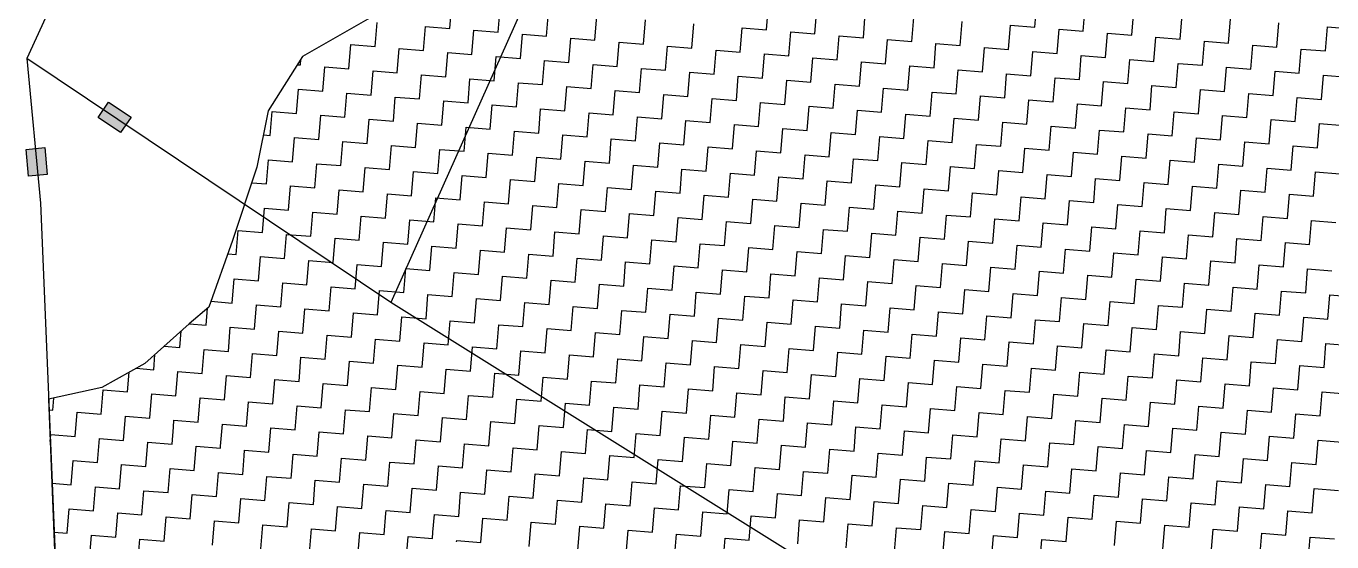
# Model space of a CAD drawing. Header units: metres. Extents: x 286589 to 288713, y 2001360 to 2004418.
# Drawn here: x 286709.2 to 286990.5, y 2003145.2 to 2003256.4 of the extents above; entities that cross this region are included whole.
import ezdxf

# ---------------------------------------------------------------- set-up
doc = ezdxf.new("R2010")
doc.units = ezdxf.units.M
doc.header["$MEASUREMENT"] = 0
for name, color, linetype in [('POLY_HATCH', 12, 'Continuous'), ('POLY_PARCEL', 6, 'Continuous'), ('V_BOUND_LINE', 7, 'Continuous')]:
    doc.layers.add(name, color=color, linetype=linetype)

msp = doc.modelspace()

# ---------------------------------------------------------------- hatches: boundary and pattern name
for points in [[(286729.53, 2003233.39), (286731.78, 2003236.74), (286726.94, 2003239.99), (286724.69, 2003236.64)], [(286713.19, 2003230.15), (286709.17, 2003229.77), (286709.72, 2003223.97), (286713.74, 2003224.35)]]:
    msp.add_hatch(color=256).paths.add_polyline_path(points)

# ---------------------------------------------------------------- linework, layer by layer
for points in [[(286726.94, 2003239.99), (286731.78, 2003236.74), (286729.53, 2003233.39), (286724.69, 2003236.64)], [(286709.72, 2003223.97), (286709.17, 2003229.77), (286713.19, 2003230.15), (286713.74, 2003224.35)]]:
    msp.add_lwpolyline(points, close=True)
at = {"layer": 'POLY_HATCH', "linetype": 'Continuous'}
for p, q in [((286800.45, 2003255.87), (286800.87, 2003261.09)), ((286810.88, 2003255.02), (286811.31, 2003260.24)), ((286868.71, 2003255.56), (286869.13, 2003260.78)), ((286926.53, 2003256.1), (286926.96, 2003261.32)), ((286936.97, 2003255.25), (286937.39, 2003260.47)), ((286821.32, 2003254.17), (286821.74, 2003259.39)), ((286831.75, 2003253.32), (286832.18, 2003258.54)), ((286842.19, 2003252.47), (286842.62, 2003257.69)), ((286879.14, 2003254.71), (286879.57, 2003259.93)), ((286889.58, 2003253.86), (286890, 2003259.08)), ((286900.02, 2003253.01), (286900.44, 2003258.23)), ((286910.45, 2003252.16), (286910.88, 2003257.38)), ((286947.4, 2003254.4), (286947.83, 2003259.62)), ((286957.84, 2003253.55), (286958.27, 2003258.77)), ((286968.28, 2003252.7), (286968.7, 2003257.92)), ((286784.37, 2003251.93), (286784.79, 2003257.15)), ((286794.8, 2003251.08), (286795.23, 2003256.3)), ((286795.23, 2003256.3), (286800.45, 2003255.87)), ((286805.24, 2003250.23), (286805.66, 2003255.45)), ((286805.66, 2003255.45), (286810.88, 2003255.02)), ((286815.68, 2003249.38), (286816.1, 2003254.6)), ((286816.1, 2003254.6), (286821.32, 2003254.17)), ((286852.63, 2003251.62), (286853.05, 2003256.84)), ((286863.06, 2003250.77), (286863.49, 2003255.99)), ((286863.49, 2003255.99), (286868.71, 2003255.56)), ((286873.5, 2003249.92), (286873.93, 2003255.14)), ((286873.93, 2003255.14), (286879.14, 2003254.71)), ((286920.89, 2003251.31), (286921.31, 2003256.53)), ((286921.31, 2003256.53), (286926.53, 2003256.1)), ((286931.32, 2003250.46), (286931.75, 2003255.68)), ((286931.75, 2003255.68), (286936.97, 2003255.25)), ((286941.76, 2003249.61), (286942.19, 2003254.83)), ((286942.19, 2003254.83), (286947.4, 2003254.4)), ((286978.71, 2003251.85), (286979.14, 2003257.07)), ((286989.15, 2003251), (286989.57, 2003256.22)), ((286989.57, 2003256.22), (286994.79, 2003255.79)), ((286778.72, 2003247.14), (286779.15, 2003252.36)), ((286779.15, 2003252.36), (286784.37, 2003251.93)), ((286826.11, 2003248.53), (286826.54, 2003253.75)), ((286826.54, 2003253.75), (286831.75, 2003253.32)), ((286836.55, 2003247.68), (286836.97, 2003252.9)), ((286836.97, 2003252.9), (286842.19, 2003252.47)), ((286846.98, 2003246.83), (286847.41, 2003252.05)), ((286847.41, 2003252.05), (286852.63, 2003251.62)), ((286883.94, 2003249.07), (286884.36, 2003254.29)), ((286884.36, 2003254.29), (286889.58, 2003253.86)), ((286894.37, 2003248.22), (286894.8, 2003253.44)), ((286894.8, 2003253.44), (286900.02, 2003253.01)), ((286904.81, 2003247.37), (286905.23, 2003252.59)), ((286905.23, 2003252.59), (286910.45, 2003252.16)), ((286952.2, 2003248.76), (286952.62, 2003253.98)), ((286952.62, 2003253.98), (286957.84, 2003253.55)), ((286962.63, 2003247.91), (286963.06, 2003253.13)), ((286963.06, 2003253.13), (286968.28, 2003252.7)), ((286973.07, 2003247.06), (286973.49, 2003252.27)), ((286973.49, 2003252.27), (286978.71, 2003251.85)), ((286768.29, 2003247.99), (286768.39, 2003249.25)), ((286789.16, 2003246.29), (286789.58, 2003251.51)), ((286789.58, 2003251.51), (286794.8, 2003251.08)), ((286799.6, 2003245.44), (286800.02, 2003250.66)), ((286800.02, 2003250.66), (286805.24, 2003250.23)), ((286810.03, 2003244.59), (286810.46, 2003249.81)), ((286810.46, 2003249.81), (286815.68, 2003249.38)), ((286820.47, 2003243.74), (286820.89, 2003248.96)), ((286820.89, 2003248.96), (286826.11, 2003248.53)), ((286857.42, 2003245.98), (286857.85, 2003251.2)), ((286857.85, 2003251.2), (286863.06, 2003250.77)), ((286867.86, 2003245.13), (286868.28, 2003250.35)), ((286868.28, 2003250.35), (286873.5, 2003249.92)), ((286878.29, 2003244.28), (286878.72, 2003249.49)), ((286878.72, 2003249.49), (286883.94, 2003249.07)), ((286915.24, 2003246.52), (286915.67, 2003251.74)), ((286915.67, 2003251.74), (286920.89, 2003251.31)), ((286925.68, 2003245.67), (286926.11, 2003250.88)), ((286926.11, 2003250.88), (286931.32, 2003250.46)), ((286936.12, 2003244.82), (286936.54, 2003250.03)), ((286936.54, 2003250.03), (286941.76, 2003249.61)), ((286946.55, 2003243.97), (286946.98, 2003249.18)), ((286946.98, 2003249.18), (286952.2, 2003248.76)), ((286983.51, 2003246.21), (286983.93, 2003251.42)), ((286983.93, 2003251.42), (286989.15, 2003251)), ((286767.63, 2003248.04), (286768.29, 2003247.99)), ((286773.08, 2003242.35), (286773.51, 2003247.57)), ((286773.51, 2003247.57), (286778.72, 2003247.14)), ((286783.52, 2003241.5), (286783.94, 2003246.71)), ((286783.94, 2003246.71), (286789.16, 2003246.29)), ((286830.9, 2003242.89), (286831.33, 2003248.1)), ((286831.33, 2003248.1), (286836.55, 2003247.68)), ((286841.34, 2003242.04), (286841.77, 2003247.25)), ((286841.77, 2003247.25), (286846.98, 2003246.83)), ((286851.78, 2003241.19), (286852.2, 2003246.4)), ((286852.2, 2003246.4), (286857.42, 2003245.98)), ((286888.73, 2003243.43), (286889.15, 2003248.64)), ((286889.15, 2003248.64), (286894.37, 2003248.22)), ((286899.16, 2003242.58), (286899.59, 2003247.79)), ((286899.59, 2003247.79), (286904.81, 2003247.37)), ((286909.6, 2003241.72), (286910.03, 2003246.94)), ((286910.03, 2003246.94), (286915.24, 2003246.52)), ((286956.99, 2003243.11), (286957.41, 2003248.33)), ((286957.41, 2003248.33), (286962.63, 2003247.91)), ((286967.43, 2003242.26), (286967.85, 2003247.48)), ((286967.85, 2003247.48), (286973.07, 2003247.06)), ((286977.86, 2003241.41), (286978.29, 2003246.63)), ((286978.29, 2003246.63), (286983.51, 2003246.21)), ((286793.95, 2003240.65), (286794.38, 2003245.86)), ((286794.38, 2003245.86), (286799.6, 2003245.44)), ((286804.39, 2003239.8), (286804.81, 2003245.01)), ((286804.81, 2003245.01), (286810.03, 2003244.59)), ((286814.82, 2003238.94), (286815.25, 2003244.16)), ((286815.25, 2003244.16), (286820.47, 2003243.74)), ((286825.26, 2003238.09), (286825.69, 2003243.31)), ((286825.69, 2003243.31), (286830.9, 2003242.89)), ((286862.21, 2003240.33), (286862.64, 2003245.55)), ((286862.64, 2003245.55), (286867.86, 2003245.13)), ((286872.65, 2003239.48), (286873.07, 2003244.7)), ((286873.07, 2003244.7), (286878.29, 2003244.28)), ((286883.09, 2003238.63), (286883.51, 2003243.85)), ((286883.51, 2003243.85), (286888.73, 2003243.43)), ((286920.04, 2003240.87), (286920.46, 2003246.09)), ((286920.46, 2003246.09), (286925.68, 2003245.67)), ((286930.47, 2003240.02), (286930.9, 2003245.24)), ((286930.9, 2003245.24), (286936.12, 2003244.82)), ((286940.91, 2003239.17), (286941.33, 2003244.39)), ((286941.33, 2003244.39), (286946.55, 2003243.97)), ((286951.35, 2003238.32), (286951.77, 2003243.54)), ((286951.77, 2003243.54), (286956.99, 2003243.11)), ((286988.3, 2003240.56), (286988.72, 2003245.78)), ((286988.72, 2003245.78), (286993.94, 2003245.36)), ((286767.44, 2003237.55), (286767.86, 2003242.77)), ((286767.86, 2003242.77), (286773.08, 2003242.35)), ((286777.87, 2003236.7), (286778.3, 2003241.92)), ((286778.3, 2003241.92), (286783.52, 2003241.5)), ((286788.31, 2003235.85), (286788.73, 2003241.07)), ((286788.73, 2003241.07), (286793.95, 2003240.65)), ((286835.7, 2003237.24), (286836.12, 2003242.46)), ((286836.12, 2003242.46), (286841.34, 2003242.04)), ((286846.13, 2003236.39), (286846.56, 2003241.61)), ((286846.56, 2003241.61), (286851.78, 2003241.19)), ((286856.57, 2003235.54), (286856.99, 2003240.76)), ((286856.99, 2003240.76), (286862.21, 2003240.33)), ((286893.52, 2003237.78), (286893.95, 2003243)), ((286893.95, 2003243), (286899.16, 2003242.58)), ((286903.96, 2003236.93), (286904.38, 2003242.15)), ((286904.38, 2003242.15), (286909.6, 2003241.72)), ((286914.39, 2003236.08), (286914.82, 2003241.3)), ((286914.82, 2003241.3), (286920.04, 2003240.87)), ((286961.78, 2003237.47), (286962.21, 2003242.69)), ((286962.21, 2003242.69), (286967.43, 2003242.26)), ((286972.22, 2003236.62), (286972.64, 2003241.84)), ((286972.64, 2003241.84), (286977.86, 2003241.41)), ((286982.65, 2003235.77), (286983.08, 2003240.99)), ((286983.08, 2003240.99), (286988.3, 2003240.56)), ((286761.79, 2003232.76), (286762.22, 2003237.98)), ((286762.22, 2003237.98), (286767.44, 2003237.55)), ((286798.75, 2003235), (286799.17, 2003240.22)), ((286799.17, 2003240.22), (286804.39, 2003239.8)), ((286809.18, 2003234.15), (286809.61, 2003239.37)), ((286809.61, 2003239.37), (286814.82, 2003238.94)), ((286819.62, 2003233.3), (286820.04, 2003238.52)), ((286820.04, 2003238.52), (286825.26, 2003238.09)), ((286830.05, 2003232.45), (286830.48, 2003237.67)), ((286830.48, 2003237.67), (286835.7, 2003237.24)), ((286867.01, 2003234.69), (286867.43, 2003239.91)), ((286867.43, 2003239.91), (286872.65, 2003239.48)), ((286877.44, 2003233.84), (286877.87, 2003239.06)), ((286877.87, 2003239.06), (286883.09, 2003238.63)), ((286887.88, 2003232.99), (286888.3, 2003238.21)), ((286888.3, 2003238.21), (286893.52, 2003237.78)), ((286924.83, 2003235.23), (286925.26, 2003240.45)), ((286925.26, 2003240.45), (286930.47, 2003240.02)), ((286935.27, 2003234.38), (286935.69, 2003239.6)), ((286935.69, 2003239.6), (286940.91, 2003239.17)), ((286945.7, 2003233.53), (286946.13, 2003238.75)), ((286946.13, 2003238.75), (286951.35, 2003238.32)), ((286956.14, 2003232.68), (286956.56, 2003237.9)), ((286956.56, 2003237.9), (286961.78, 2003237.47)), ((286772.23, 2003231.91), (286772.65, 2003237.13)), ((286772.65, 2003237.13), (286777.87, 2003236.7)), ((286782.67, 2003231.06), (286783.09, 2003236.28)), ((286783.09, 2003236.28), (286788.31, 2003235.85)), ((286793.1, 2003230.21), (286793.53, 2003235.43)), ((286793.53, 2003235.43), (286798.75, 2003235)), ((286840.49, 2003231.6), (286840.92, 2003236.82)), ((286840.92, 2003236.82), (286846.13, 2003236.39)), ((286850.93, 2003230.75), (286851.35, 2003235.97)), ((286851.35, 2003235.97), (286856.57, 2003235.54)), ((286861.36, 2003229.9), (286861.79, 2003235.12)), ((286861.79, 2003235.12), (286867.01, 2003234.69)), ((286898.31, 2003232.14), (286898.74, 2003237.36)), ((286898.74, 2003237.36), (286903.96, 2003236.93)), ((286908.75, 2003231.29), (286909.18, 2003236.51)), ((286909.18, 2003236.51), (286914.39, 2003236.08)), ((286919.19, 2003230.44), (286919.61, 2003235.66)), ((286919.61, 2003235.66), (286924.83, 2003235.23)), ((286966.57, 2003231.83), (286967, 2003237.05)), ((286967, 2003237.05), (286972.22, 2003236.62)), ((286977.01, 2003230.98), (286977.44, 2003236.2)), ((286977.44, 2003236.2), (286982.65, 2003235.77)), ((286987.45, 2003230.13), (286987.87, 2003235.34)), ((286987.87, 2003235.34), (286993.09, 2003234.92)), ((286760.31, 2003232.88), (286761.79, 2003232.76)), ((286766.59, 2003227.12), (286767.01, 2003232.34)), ((286767.01, 2003232.34), (286772.23, 2003231.91)), ((286803.54, 2003229.36), (286803.96, 2003234.58)), ((286803.96, 2003234.58), (286809.18, 2003234.15)), ((286813.97, 2003228.51), (286814.4, 2003233.73)), ((286814.4, 2003233.73), (286819.62, 2003233.3)), ((286824.41, 2003227.66), (286824.84, 2003232.88)), ((286824.84, 2003232.88), (286830.05, 2003232.45)), ((286871.8, 2003229.05), (286872.22, 2003234.27)), ((286872.22, 2003234.27), (286877.44, 2003233.84)), ((286882.23, 2003228.2), (286882.66, 2003233.42)), ((286882.66, 2003233.42), (286887.88, 2003232.99)), ((286892.67, 2003227.35), (286893.1, 2003232.56)), ((286893.1, 2003232.56), (286898.31, 2003232.14)), ((286929.62, 2003229.59), (286930.05, 2003234.81)), ((286930.05, 2003234.81), (286935.27, 2003234.38)), ((286940.06, 2003228.74), (286940.48, 2003233.95)), ((286940.48, 2003233.95), (286945.7, 2003233.53)), ((286950.5, 2003227.89), (286950.92, 2003233.1)), ((286950.92, 2003233.1), (286956.14, 2003232.68)), ((286960.93, 2003227.04), (286961.36, 2003232.25)), ((286961.36, 2003232.25), (286966.57, 2003231.83)), ((286777.02, 2003226.27), (286777.45, 2003231.49)), ((286777.45, 2003231.49), (286782.67, 2003231.06)), ((286787.46, 2003225.42), (286787.88, 2003230.63)), ((286787.88, 2003230.63), (286793.1, 2003230.21)), ((286797.89, 2003224.57), (286798.32, 2003229.78)), ((286798.32, 2003229.78), (286803.54, 2003229.36)), ((286834.85, 2003226.81), (286835.27, 2003232.03)), ((286835.27, 2003232.03), (286840.49, 2003231.6)), ((286845.28, 2003225.96), (286845.71, 2003231.17)), ((286845.71, 2003231.17), (286850.93, 2003230.75)), ((286855.72, 2003225.11), (286856.14, 2003230.32)), ((286856.14, 2003230.32), (286861.36, 2003229.9)), ((286866.15, 2003224.25), (286866.58, 2003229.47)), ((286866.58, 2003229.47), (286871.8, 2003229.05)), ((286903.11, 2003226.5), (286903.53, 2003231.71)), ((286903.53, 2003231.71), (286908.75, 2003231.29)), ((286913.54, 2003225.65), (286913.97, 2003230.86)), ((286913.97, 2003230.86), (286919.19, 2003230.44)), ((286923.98, 2003224.79), (286924.4, 2003230.01)), ((286924.4, 2003230.01), (286929.62, 2003229.59)), ((286971.37, 2003226.18), (286971.79, 2003231.4)), ((286971.79, 2003231.4), (286977.01, 2003230.98)), ((286981.8, 2003225.33), (286982.23, 2003230.55)), ((286982.23, 2003230.55), (286987.45, 2003230.13)), ((286760.94, 2003222.33), (286761.37, 2003227.54)), ((286761.37, 2003227.54), (286766.59, 2003227.12)), ((286771.38, 2003221.47), (286771.8, 2003226.69)), ((286771.8, 2003226.69), (286777.02, 2003226.27)), ((286808.33, 2003223.72), (286808.76, 2003228.93)), ((286808.76, 2003228.93), (286813.97, 2003228.51)), ((286818.77, 2003222.86), (286819.19, 2003228.08)), ((286819.19, 2003228.08), (286824.41, 2003227.66)), ((286829.2, 2003222.01), (286829.63, 2003227.23)), ((286829.63, 2003227.23), (286834.85, 2003226.81)), ((286876.59, 2003223.4), (286877.02, 2003228.62)), ((286877.02, 2003228.62), (286882.23, 2003228.2)), ((286887.03, 2003222.55), (286887.45, 2003227.77)), ((286887.45, 2003227.77), (286892.67, 2003227.35)), ((286897.46, 2003221.7), (286897.89, 2003226.92)), ((286897.89, 2003226.92), (286903.11, 2003226.5)), ((286934.42, 2003223.94), (286934.84, 2003229.16)), ((286934.84, 2003229.16), (286940.06, 2003228.74)), ((286944.85, 2003223.09), (286945.28, 2003228.31)), ((286945.28, 2003228.31), (286950.5, 2003227.89)), ((286955.29, 2003222.24), (286955.71, 2003227.46)), ((286955.71, 2003227.46), (286960.93, 2003227.04)), ((286965.72, 2003221.39), (286966.15, 2003226.61)), ((286966.15, 2003226.61), (286971.37, 2003226.18)), ((286781.81, 2003220.62), (286782.24, 2003225.84)), ((286782.24, 2003225.84), (286787.46, 2003225.42)), ((286792.25, 2003219.77), (286792.68, 2003224.99)), ((286792.68, 2003224.99), (286797.89, 2003224.57)), ((286802.69, 2003218.92), (286803.11, 2003224.14)), ((286803.11, 2003224.14), (286808.33, 2003223.72)), ((286839.64, 2003221.16), (286840.06, 2003226.38)), ((286840.06, 2003226.38), (286845.28, 2003225.96)), ((286850.08, 2003220.31), (286850.5, 2003225.53)), ((286850.5, 2003225.53), (286855.72, 2003225.11)), ((286860.51, 2003219.46), (286860.94, 2003224.68)), ((286860.94, 2003224.68), (286866.15, 2003224.25)), ((286870.95, 2003218.61), (286871.37, 2003223.83)), ((286871.37, 2003223.83), (286876.59, 2003223.4)), ((286907.9, 2003220.85), (286908.33, 2003226.07)), ((286908.33, 2003226.07), (286913.54, 2003225.65)), ((286918.34, 2003220), (286918.76, 2003225.22)), ((286918.76, 2003225.22), (286923.98, 2003224.79)), ((286928.77, 2003219.15), (286929.2, 2003224.37)), ((286929.2, 2003224.37), (286934.42, 2003223.94)), ((286976.16, 2003220.54), (286976.59, 2003225.76)), ((286976.59, 2003225.76), (286981.8, 2003225.33)), ((286986.6, 2003219.69), (286987.02, 2003224.91)), ((286987.02, 2003224.91), (286992.24, 2003224.48)), ((286757.78, 2003222.58), (286760.94, 2003222.33)), ((286765.74, 2003216.68), (286766.16, 2003221.9)), ((286766.16, 2003221.9), (286771.38, 2003221.47)), ((286776.17, 2003215.83), (286776.6, 2003221.05)), ((286776.6, 2003221.05), (286781.81, 2003220.62)), ((286813.12, 2003218.07), (286813.55, 2003223.29)), ((286813.55, 2003223.29), (286818.77, 2003222.86)), ((286823.56, 2003217.22), (286823.98, 2003222.44)), ((286823.98, 2003222.44), (286829.2, 2003222.01)), ((286834, 2003216.37), (286834.42, 2003221.59)), ((286834.42, 2003221.59), (286839.64, 2003221.16)), ((286881.38, 2003217.76), (286881.81, 2003222.98)), ((286881.81, 2003222.98), (286887.03, 2003222.55)), ((286891.82, 2003216.91), (286892.25, 2003222.13)), ((286892.25, 2003222.13), (286897.46, 2003221.7)), ((286902.26, 2003216.06), (286902.68, 2003221.28)), ((286902.68, 2003221.28), (286907.9, 2003220.85)), ((286939.21, 2003218.3), (286939.63, 2003223.52)), ((286939.63, 2003223.52), (286944.85, 2003223.09)), ((286949.64, 2003217.45), (286950.07, 2003222.67)), ((286950.07, 2003222.67), (286955.29, 2003222.24)), ((286960.08, 2003216.6), (286960.51, 2003221.82)), ((286960.51, 2003221.82), (286965.72, 2003221.39)), ((286970.52, 2003215.75), (286970.94, 2003220.97)), ((286970.94, 2003220.97), (286976.16, 2003220.54)), ((286786.61, 2003214.98), (286787.03, 2003220.2)), ((286787.03, 2003220.2), (286792.25, 2003219.77)), ((286797.04, 2003214.13), (286797.47, 2003219.35)), ((286797.47, 2003219.35), (286802.69, 2003218.92)), ((286807.48, 2003213.28), (286807.91, 2003218.5)), ((286807.91, 2003218.5), (286813.12, 2003218.07)), ((286844.43, 2003215.52), (286844.86, 2003220.74)), ((286844.86, 2003220.74), (286850.08, 2003220.31)), ((286854.87, 2003214.67), (286855.29, 2003219.89)), ((286855.29, 2003219.89), (286860.51, 2003219.46)), ((286865.3, 2003213.82), (286865.73, 2003219.04)), ((286865.73, 2003219.04), (286870.95, 2003218.61)), ((286875.74, 2003212.97), (286876.17, 2003218.19)), ((286876.17, 2003218.19), (286881.38, 2003217.76)), ((286912.69, 2003215.21), (286913.12, 2003220.43)), ((286913.12, 2003220.43), (286918.34, 2003220)), ((286923.13, 2003214.36), (286923.55, 2003219.58)), ((286923.55, 2003219.58), (286928.77, 2003219.15)), ((286933.56, 2003213.51), (286933.99, 2003218.73)), ((286933.99, 2003218.73), (286939.21, 2003218.3)), ((286980.95, 2003214.9), (286981.38, 2003220.12)), ((286981.38, 2003220.12), (286986.6, 2003219.69)), ((286760.09, 2003211.89), (286760.52, 2003217.11)), ((286760.52, 2003217.11), (286765.74, 2003216.68)), ((286770.53, 2003211.04), (286770.95, 2003216.26)), ((286770.95, 2003216.26), (286776.17, 2003215.83)), ((286780.96, 2003210.19), (286781.39, 2003215.41)), ((286781.39, 2003215.41), (286786.61, 2003214.98)), ((286817.92, 2003212.43), (286818.34, 2003217.65)), ((286818.34, 2003217.65), (286823.56, 2003217.22)), ((286828.35, 2003211.58), (286828.78, 2003216.8)), ((286828.78, 2003216.8), (286834, 2003216.37)), ((286838.79, 2003210.73), (286839.21, 2003215.95)), ((286839.21, 2003215.95), (286844.43, 2003215.52)), ((286886.18, 2003212.12), (286886.6, 2003217.34)), ((286886.6, 2003217.34), (286891.82, 2003216.91)), ((286896.61, 2003211.27), (286897.04, 2003216.48)), ((286897.04, 2003216.48), (286902.26, 2003216.06)), ((286907.05, 2003210.42), (286907.47, 2003215.63)), ((286907.47, 2003215.63), (286912.69, 2003215.21)), ((286944, 2003212.66), (286944.43, 2003217.87)), ((286944.43, 2003217.87), (286949.64, 2003217.45)), ((286954.44, 2003211.81), (286954.86, 2003217.02)), ((286954.86, 2003217.02), (286960.08, 2003216.6)), ((286964.87, 2003210.96), (286965.3, 2003216.17)), ((286965.3, 2003216.17), (286970.52, 2003215.75)), ((286975.31, 2003210.1), (286975.73, 2003215.32)), ((286975.73, 2003215.32), (286980.95, 2003214.9)), ((286791.4, 2003209.34), (286791.83, 2003214.56)), ((286791.83, 2003214.56), (286797.04, 2003214.13)), ((286801.84, 2003208.49), (286802.26, 2003213.7)), ((286802.26, 2003213.7), (286807.48, 2003213.28)), ((286812.27, 2003207.64), (286812.7, 2003212.85)), ((286812.7, 2003212.85), (286817.92, 2003212.43)), ((286849.22, 2003209.88), (286849.65, 2003215.09)), ((286849.65, 2003215.09), (286854.87, 2003214.67)), ((286859.66, 2003209.03), (286860.09, 2003214.24)), ((286860.09, 2003214.24), (286865.3, 2003213.82)), ((286870.1, 2003208.18), (286870.52, 2003213.39)), ((286870.52, 2003213.39), (286875.74, 2003212.97)), ((286880.53, 2003207.32), (286880.96, 2003212.54)), ((286880.96, 2003212.54), (286886.18, 2003212.12)), ((286917.49, 2003209.57), (286917.91, 2003214.78)), ((286917.91, 2003214.78), (286923.13, 2003214.36)), ((286927.92, 2003208.71), (286928.35, 2003213.93)), ((286928.35, 2003213.93), (286933.56, 2003213.51)), ((286938.36, 2003207.86), (286938.78, 2003213.08)), ((286938.78, 2003213.08), (286944, 2003212.66)), ((286985.75, 2003209.25), (286986.17, 2003214.47)), ((286986.17, 2003214.47), (286991.39, 2003214.05)), ((286754.45, 2003207.1), (286754.87, 2003212.31)), ((286754.87, 2003212.31), (286760.09, 2003211.89)), ((286764.88, 2003206.25), (286765.31, 2003211.46)), ((286765.31, 2003211.46), (286770.53, 2003211.04)), ((286775.32, 2003205.4), (286775.75, 2003210.61)), ((286775.75, 2003210.61), (286780.96, 2003210.19)), ((286785.76, 2003204.54), (286786.18, 2003209.76)), ((286786.18, 2003209.76), (286791.4, 2003209.34)), ((286822.71, 2003206.79), (286823.13, 2003212)), ((286823.13, 2003212), (286828.35, 2003211.58)), ((286833.15, 2003205.93), (286833.57, 2003211.15)), ((286833.57, 2003211.15), (286838.79, 2003210.73)), ((286843.58, 2003205.08), (286844.01, 2003210.3)), ((286844.01, 2003210.3), (286849.22, 2003209.88)), ((286890.97, 2003206.47), (286891.39, 2003211.69)), ((286891.39, 2003211.69), (286896.61, 2003211.27)), ((286901.41, 2003205.62), (286901.83, 2003210.84)), ((286901.83, 2003210.84), (286907.05, 2003210.42)), ((286911.84, 2003204.77), (286912.27, 2003209.99)), ((286912.27, 2003209.99), (286917.49, 2003209.57)), ((286948.79, 2003207.01), (286949.22, 2003212.23)), ((286949.22, 2003212.23), (286954.44, 2003211.81)), ((286959.23, 2003206.16), (286959.66, 2003211.38)), ((286959.66, 2003211.38), (286964.87, 2003210.96)), ((286969.67, 2003205.31), (286970.09, 2003210.53)), ((286970.09, 2003210.53), (286975.31, 2003210.1)), ((286980.1, 2003204.46), (286980.53, 2003209.68)), ((286980.53, 2003209.68), (286985.75, 2003209.25)), ((286752.64, 2003207.24), (286754.45, 2003207.1)), ((286796.19, 2003203.69), (286796.62, 2003208.91)), ((286796.62, 2003208.91), (286801.84, 2003208.49)), ((286806.63, 2003202.84), (286807.05, 2003208.06)), ((286807.05, 2003208.06), (286812.27, 2003207.64)), ((286817.07, 2003201.99), (286817.49, 2003207.21)), ((286817.49, 2003207.21), (286822.71, 2003206.79)), ((286854.02, 2003204.23), (286854.44, 2003209.45)), ((286854.44, 2003209.45), (286859.66, 2003209.03)), ((286864.45, 2003203.38), (286864.88, 2003208.6)), ((286864.88, 2003208.6), (286870.1, 2003208.18)), ((286874.89, 2003202.53), (286875.32, 2003207.75)), ((286875.32, 2003207.75), (286880.53, 2003207.32)), ((286885.33, 2003201.68), (286885.75, 2003206.9)), ((286885.75, 2003206.9), (286890.97, 2003206.47)), ((286922.28, 2003203.92), (286922.7, 2003209.14)), ((286922.7, 2003209.14), (286927.92, 2003208.71)), ((286932.71, 2003203.07), (286933.14, 2003208.29)), ((286933.14, 2003208.29), (286938.36, 2003207.86)), ((286943.15, 2003202.22), (286943.58, 2003207.44)), ((286943.58, 2003207.44), (286948.79, 2003207.01)), ((286759.24, 2003201.45), (286759.67, 2003206.67)), ((286759.67, 2003206.67), (286764.88, 2003206.25)), ((286769.68, 2003200.6), (286770.1, 2003205.82)), ((286770.1, 2003205.82), (286775.32, 2003205.4)), ((286780.11, 2003199.75), (286780.54, 2003204.97)), ((286780.54, 2003204.97), (286785.76, 2003204.54)), ((286790.55, 2003198.9), (286790.97, 2003204.12)), ((286790.97, 2003204.12), (286796.19, 2003203.69)), ((286827.5, 2003201.14), (286827.93, 2003206.36)), ((286827.93, 2003206.36), (286833.15, 2003205.93)), ((286837.94, 2003200.29), (286838.36, 2003205.51)), ((286838.36, 2003205.51), (286843.58, 2003205.08)), ((286848.37, 2003199.44), (286848.8, 2003204.66)), ((286848.8, 2003204.66), (286854.02, 2003204.23)), ((286895.76, 2003200.83), (286896.19, 2003206.05)), ((286896.19, 2003206.05), (286901.41, 2003205.62)), ((286906.2, 2003199.98), (286906.62, 2003205.2)), ((286906.62, 2003205.2), (286911.84, 2003204.77)), ((286916.63, 2003199.13), (286917.06, 2003204.35)), ((286917.06, 2003204.35), (286922.28, 2003203.92)), ((286953.59, 2003201.37), (286954.01, 2003206.59)), ((286954.01, 2003206.59), (286959.23, 2003206.16)), ((286964.02, 2003200.52), (286964.45, 2003205.74)), ((286964.45, 2003205.74), (286969.67, 2003205.31)), ((286974.46, 2003199.67), (286974.88, 2003204.89)), ((286974.88, 2003204.89), (286980.1, 2003204.46)), ((286984.9, 2003198.82), (286985.32, 2003204.04)), ((286985.32, 2003204.04), (286990.54, 2003203.61)), ((286753.6, 2003196.66), (286754.02, 2003201.88)), ((286754.02, 2003201.88), (286759.24, 2003201.45)), ((286800.99, 2003198.05), (286801.41, 2003203.27)), ((286801.41, 2003203.27), (286806.63, 2003202.84)), ((286811.42, 2003197.2), (286811.85, 2003202.42)), ((286811.85, 2003202.42), (286817.07, 2003201.99)), ((286821.86, 2003196.35), (286822.28, 2003201.57)), ((286822.28, 2003201.57), (286827.5, 2003201.14)), ((286858.81, 2003198.59), (286859.24, 2003203.81)), ((286859.24, 2003203.81), (286864.45, 2003203.38)), ((286869.25, 2003197.74), (286869.67, 2003202.96)), ((286869.67, 2003202.96), (286874.89, 2003202.53)), ((286879.68, 2003196.89), (286880.11, 2003202.11)), ((286880.11, 2003202.11), (286885.33, 2003201.68)), ((286890.12, 2003196.04), (286890.54, 2003201.26)), ((286890.54, 2003201.26), (286895.76, 2003200.83)), ((286927.07, 2003198.28), (286927.5, 2003203.5)), ((286927.5, 2003203.5), (286932.71, 2003203.07)), ((286937.51, 2003197.43), (286937.93, 2003202.65)), ((286937.93, 2003202.65), (286943.15, 2003202.22)), ((286947.94, 2003196.58), (286948.37, 2003201.8)), ((286948.37, 2003201.8), (286953.59, 2003201.37)), ((286764.03, 2003195.81), (286764.46, 2003201.03)), ((286764.46, 2003201.03), (286769.68, 2003200.6)), ((286774.47, 2003194.96), (286774.9, 2003200.18)), ((286774.9, 2003200.18), (286780.11, 2003199.75)), ((286784.91, 2003194.11), (286785.33, 2003199.33)), ((286785.33, 2003199.33), (286790.55, 2003198.9)), ((286795.34, 2003193.26), (286795.77, 2003198.48)), ((286795.77, 2003198.48), (286800.99, 2003198.05)), ((286832.29, 2003195.5), (286832.72, 2003200.72)), ((286832.72, 2003200.72), (286837.94, 2003200.29)), ((286842.73, 2003194.65), (286843.16, 2003199.87)), ((286843.16, 2003199.87), (286848.37, 2003199.44)), ((286853.17, 2003193.8), (286853.59, 2003199.02)), ((286853.59, 2003199.02), (286858.81, 2003198.59)), ((286900.55, 2003195.19), (286900.98, 2003200.41)), ((286900.98, 2003200.41), (286906.2, 2003199.98)), ((286910.99, 2003194.34), (286911.42, 2003199.55)), ((286911.42, 2003199.55), (286916.63, 2003199.13)), ((286921.43, 2003193.49), (286921.85, 2003198.7)), ((286921.85, 2003198.7), (286927.07, 2003198.28)), ((286958.38, 2003195.73), (286958.8, 2003200.94)), ((286958.8, 2003200.94), (286964.02, 2003200.52)), ((286968.82, 2003194.88), (286969.24, 2003200.09)), ((286969.24, 2003200.09), (286974.46, 2003199.67)), ((286979.25, 2003194.03), (286979.68, 2003199.24)), ((286979.68, 2003199.24), (286984.9, 2003198.82)), ((286989.69, 2003193.17), (286990.11, 2003198.39)), ((286990.11, 2003198.39), (286995.33, 2003197.97)), ((286747.95, 2003191.87), (286748.25, 2003195.53)), ((286749, 2003197.03), (286753.6, 2003196.66)), ((286758.39, 2003191.02), (286758.82, 2003196.23)), ((286758.82, 2003196.23), (286764.03, 2003195.81)), ((286805.78, 2003192.41), (286806.2, 2003197.63)), ((286806.2, 2003197.63), (286811.42, 2003197.2)), ((286816.21, 2003191.56), (286816.64, 2003196.77)), ((286816.64, 2003196.77), (286821.86, 2003196.35)), ((286826.65, 2003190.71), (286827.08, 2003195.92)), ((286827.08, 2003195.92), (286832.29, 2003195.5)), ((286863.6, 2003192.95), (286864.03, 2003198.16)), ((286864.03, 2003198.16), (286869.25, 2003197.74)), ((286874.04, 2003192.1), (286874.46, 2003197.31)), ((286874.46, 2003197.31), (286879.68, 2003196.89)), ((286884.48, 2003191.25), (286884.9, 2003196.46)), ((286884.9, 2003196.46), (286890.12, 2003196.04)), ((286894.91, 2003190.39), (286895.34, 2003195.61)), ((286895.34, 2003195.61), (286900.55, 2003195.19)), ((286931.86, 2003192.64), (286932.29, 2003197.85)), ((286932.29, 2003197.85), (286937.51, 2003197.43)), ((286942.3, 2003191.78), (286942.73, 2003197)), ((286942.73, 2003197), (286947.94, 2003196.58)), ((286952.74, 2003190.93), (286953.16, 2003196.15)), ((286953.16, 2003196.15), (286958.38, 2003195.73)), ((286768.83, 2003190.17), (286769.25, 2003195.38)), ((286769.25, 2003195.38), (286774.47, 2003194.96)), ((286779.26, 2003189.32), (286779.69, 2003194.53)), ((286779.69, 2003194.53), (286784.91, 2003194.11)), ((286789.7, 2003188.46), (286790.12, 2003193.68)), ((286790.12, 2003193.68), (286795.34, 2003193.26)), ((286800.14, 2003187.61), (286800.56, 2003192.83)), ((286800.56, 2003192.83), (286805.78, 2003192.41)), ((286837.09, 2003189.85), (286837.51, 2003195.07)), ((286837.51, 2003195.07), (286842.73, 2003194.65)), ((286847.52, 2003189), (286847.95, 2003194.22)), ((286847.95, 2003194.22), (286853.17, 2003193.8)), ((286857.96, 2003188.15), (286858.38, 2003193.37)), ((286858.38, 2003193.37), (286863.6, 2003192.95)), ((286905.35, 2003189.54), (286905.77, 2003194.76)), ((286905.77, 2003194.76), (286910.99, 2003194.34)), ((286915.78, 2003188.69), (286916.21, 2003193.91)), ((286916.21, 2003193.91), (286921.43, 2003193.49)), ((286926.22, 2003187.84), (286926.65, 2003193.06)), ((286926.65, 2003193.06), (286931.86, 2003192.64)), ((286963.17, 2003190.08), (286963.6, 2003195.3)), ((286963.6, 2003195.3), (286968.82, 2003194.88)), ((286973.61, 2003189.23), (286974.03, 2003194.45)), ((286974.03, 2003194.45), (286979.25, 2003194.03)), ((286984.04, 2003188.38), (286984.47, 2003193.6)), ((286984.47, 2003193.6), (286989.69, 2003193.17)), ((286742.31, 2003187.07), (286742.6, 2003190.65)), ((286744.29, 2003192.17), (286747.95, 2003191.87)), ((286752.75, 2003186.22), (286753.17, 2003191.44)), ((286753.17, 2003191.44), (286758.39, 2003191.02)), ((286763.18, 2003185.37), (286763.61, 2003190.59)), ((286763.61, 2003190.59), (286768.83, 2003190.17)), ((286810.57, 2003186.76), (286811, 2003191.98)), ((286811, 2003191.98), (286816.21, 2003191.56)), ((286821.01, 2003185.91), (286821.43, 2003191.13)), ((286821.43, 2003191.13), (286826.65, 2003190.71)), ((286831.44, 2003185.06), (286831.87, 2003190.28)), ((286831.87, 2003190.28), (286837.09, 2003189.85)), ((286868.4, 2003187.3), (286868.82, 2003192.52)), ((286868.82, 2003192.52), (286874.04, 2003192.1)), ((286878.83, 2003186.45), (286879.26, 2003191.67)), ((286879.26, 2003191.67), (286884.48, 2003191.25)), ((286889.27, 2003185.6), (286889.69, 2003190.82)), ((286889.69, 2003190.82), (286894.91, 2003190.39)), ((286899.7, 2003184.75), (286900.13, 2003189.97)), ((286900.13, 2003189.97), (286905.35, 2003189.54)), ((286936.66, 2003186.99), (286937.08, 2003192.21)), ((286937.08, 2003192.21), (286942.3, 2003191.78)), ((286947.09, 2003186.14), (286947.52, 2003191.36)), ((286947.52, 2003191.36), (286952.74, 2003190.93)), ((286957.53, 2003185.29), (286957.95, 2003190.51)), ((286957.95, 2003190.51), (286963.17, 2003190.08)), ((286738.92, 2003187.35), (286742.31, 2003187.07)), ((286773.62, 2003184.52), (286774.04, 2003189.74)), ((286774.04, 2003189.74), (286779.26, 2003189.32)), ((286784.06, 2003183.67), (286784.48, 2003188.89)), ((286784.48, 2003188.89), (286789.7, 2003188.46)), ((286794.49, 2003182.82), (286794.92, 2003188.04)), ((286794.92, 2003188.04), (286800.14, 2003187.61)), ((286804.93, 2003181.97), (286805.35, 2003187.19)), ((286805.35, 2003187.19), (286810.57, 2003186.76)), ((286841.88, 2003184.21), (286842.31, 2003189.43)), ((286842.31, 2003189.43), (286847.52, 2003189)), ((286852.32, 2003183.36), (286852.74, 2003188.58)), ((286852.74, 2003188.58), (286857.96, 2003188.15)), ((286862.75, 2003182.51), (286863.18, 2003187.73)), ((286863.18, 2003187.73), (286868.4, 2003187.3)), ((286910.14, 2003183.9), (286910.57, 2003189.12)), ((286910.57, 2003189.12), (286915.78, 2003188.69)), ((286920.58, 2003183.05), (286921, 2003188.27)), ((286921, 2003188.27), (286926.22, 2003187.84)), ((286931.01, 2003182.2), (286931.44, 2003187.42)), ((286931.44, 2003187.42), (286936.66, 2003186.99)), ((286967.96, 2003184.44), (286968.39, 2003189.66)), ((286968.39, 2003189.66), (286973.61, 2003189.23)), ((286978.4, 2003183.59), (286978.83, 2003188.81)), ((286978.83, 2003188.81), (286984.04, 2003188.38)), ((286988.84, 2003182.74), (286989.26, 2003187.96)), ((286989.26, 2003187.96), (286994.48, 2003187.53)), ((286736.67, 2003182.28), (286736.94, 2003185.57)), ((286747.1, 2003181.43), (286747.53, 2003186.65)), ((286747.53, 2003186.65), (286752.75, 2003186.22)), ((286757.54, 2003180.58), (286757.97, 2003185.8)), ((286757.97, 2003185.8), (286763.18, 2003185.37)), ((286767.98, 2003179.73), (286768.4, 2003184.95)), ((286768.4, 2003184.95), (286773.62, 2003184.52)), ((286815.36, 2003181.12), (286815.79, 2003186.34)), ((286815.79, 2003186.34), (286821.01, 2003185.91)), ((286825.8, 2003180.27), (286826.23, 2003185.49)), ((286826.23, 2003185.49), (286831.44, 2003185.06)), ((286836.24, 2003179.42), (286836.66, 2003184.64)), ((286836.66, 2003184.64), (286841.88, 2003184.21)), ((286873.19, 2003181.66), (286873.61, 2003186.88)), ((286873.61, 2003186.88), (286878.83, 2003186.45)), ((286883.62, 2003180.81), (286884.05, 2003186.03)), ((286884.05, 2003186.03), (286889.27, 2003185.6)), ((286894.06, 2003179.96), (286894.49, 2003185.18)), ((286894.49, 2003185.18), (286899.7, 2003184.75)), ((286904.5, 2003179.11), (286904.92, 2003184.33)), ((286904.92, 2003184.33), (286910.14, 2003183.9)), ((286941.45, 2003181.35), (286941.87, 2003186.57)), ((286941.87, 2003186.57), (286947.09, 2003186.14)), ((286951.89, 2003180.5), (286952.31, 2003185.72)), ((286952.31, 2003185.72), (286957.53, 2003185.29)), ((286962.32, 2003179.65), (286962.75, 2003184.87)), ((286962.75, 2003184.87), (286967.96, 2003184.44)), ((286731.02, 2003177.49), (286731.37, 2003181.74)), ((286732.9, 2003182.59), (286736.67, 2003182.28)), ((286741.46, 2003176.64), (286741.89, 2003181.86)), ((286741.89, 2003181.86), (286747.1, 2003181.43)), ((286778.41, 2003178.88), (286778.84, 2003184.1)), ((286778.84, 2003184.1), (286784.06, 2003183.67)), ((286788.85, 2003178.03), (286789.27, 2003183.25)), ((286789.27, 2003183.25), (286794.49, 2003182.82)), ((286799.28, 2003177.18), (286799.71, 2003182.4)), ((286799.71, 2003182.4), (286804.93, 2003181.97)), ((286809.72, 2003176.33), (286810.15, 2003181.55)), ((286810.15, 2003181.55), (286815.36, 2003181.12)), ((286846.67, 2003178.57), (286847.1, 2003183.79)), ((286847.1, 2003183.79), (286852.32, 2003183.36)), ((286857.11, 2003177.72), (286857.53, 2003182.94)), ((286857.53, 2003182.94), (286862.75, 2003182.51)), ((286867.55, 2003176.87), (286867.97, 2003182.08)), ((286867.97, 2003182.08), (286873.19, 2003181.66)), ((286914.93, 2003178.26), (286915.36, 2003183.47)), ((286915.36, 2003183.47), (286920.58, 2003183.05)), ((286925.37, 2003177.41), (286925.79, 2003182.62)), ((286925.79, 2003182.62), (286931.01, 2003182.2)), ((286935.81, 2003176.56), (286936.23, 2003181.77)), ((286936.23, 2003181.77), (286941.45, 2003181.35)), ((286972.76, 2003178.8), (286973.18, 2003184.01)), ((286973.18, 2003184.01), (286978.4, 2003183.59)), ((286983.19, 2003177.95), (286983.62, 2003183.16)), ((286983.62, 2003183.16), (286988.84, 2003182.74)), ((286751.9, 2003175.79), (286752.32, 2003181.01)), ((286752.32, 2003181.01), (286757.54, 2003180.58)), ((286762.33, 2003174.94), (286762.76, 2003180.16)), ((286762.76, 2003180.16), (286767.98, 2003179.73)), ((286772.77, 2003174.09), (286773.19, 2003179.3)), ((286773.19, 2003179.3), (286778.41, 2003178.88)), ((286820.16, 2003175.48), (286820.58, 2003180.69)), ((286820.58, 2003180.69), (286825.8, 2003180.27)), ((286830.59, 2003174.63), (286831.02, 2003179.84)), ((286831.02, 2003179.84), (286836.24, 2003179.42)), ((286841.03, 2003173.78), (286841.45, 2003178.99)), ((286841.45, 2003178.99), (286846.67, 2003178.57)), ((286877.98, 2003176.02), (286878.41, 2003181.23)), ((286878.41, 2003181.23), (286883.62, 2003180.81)), ((286888.42, 2003175.17), (286888.84, 2003180.38)), ((286888.84, 2003180.38), (286894.06, 2003179.96)), ((286898.85, 2003174.31), (286899.28, 2003179.53)), ((286899.28, 2003179.53), (286904.5, 2003179.11)), ((286909.29, 2003173.46), (286909.72, 2003178.68)), ((286909.72, 2003178.68), (286914.93, 2003178.26)), ((286946.24, 2003175.7), (286946.67, 2003180.92)), ((286946.67, 2003180.92), (286951.89, 2003180.5)), ((286956.68, 2003174.85), (286957.1, 2003180.07)), ((286957.1, 2003180.07), (286962.32, 2003179.65)), ((286967.11, 2003174), (286967.54, 2003179.22)), ((286967.54, 2003179.22), (286972.76, 2003178.8)), ((286714.94, 2003173.55), (286715.16, 2003176.16)), ((286725.38, 2003172.7), (286725.66, 2003176.12)), ((286725.66, 2003176.12), (286725.81, 2003177.91)), ((286725.81, 2003177.91), (286731.02, 2003177.49)), ((286735.83, 2003171.99), (286736.24, 2003177.06)), ((286736.24, 2003177.06), (286741.46, 2003176.64)), ((286746.25, 2003171), (286746.68, 2003176.21)), ((286746.68, 2003176.21), (286751.9, 2003175.79)), ((286783.2, 2003173.24), (286783.63, 2003178.45)), ((286783.63, 2003178.45), (286788.85, 2003178.03)), ((286793.64, 2003172.39), (286794.07, 2003177.6)), ((286794.07, 2003177.6), (286799.28, 2003177.18)), ((286804.08, 2003171.53), (286804.5, 2003176.75)), ((286804.5, 2003176.75), (286809.72, 2003176.33)), ((286814.51, 2003170.68), (286814.94, 2003175.9)), ((286814.94, 2003175.9), (286820.16, 2003175.48)), ((286851.47, 2003172.92), (286851.89, 2003178.14)), ((286851.89, 2003178.14), (286857.11, 2003177.72)), ((286861.9, 2003172.07), (286862.33, 2003177.29)), ((286862.33, 2003177.29), (286867.55, 2003176.87)), ((286872.34, 2003171.22), (286872.76, 2003176.44)), ((286872.76, 2003176.44), (286877.98, 2003176.02)), ((286919.73, 2003172.61), (286920.15, 2003177.83)), ((286920.15, 2003177.83), (286925.37, 2003177.41)), ((286930.16, 2003171.76), (286930.59, 2003176.98)), ((286930.59, 2003176.98), (286935.81, 2003176.56)), ((286940.6, 2003170.91), (286941.02, 2003176.13)), ((286941.02, 2003176.13), (286946.24, 2003175.7)), ((286977.55, 2003173.15), (286977.98, 2003178.37)), ((286977.98, 2003178.37), (286983.19, 2003177.95)), ((286987.99, 2003172.3), (286988.41, 2003177.52)), ((286988.41, 2003177.52), (286993.63, 2003177.09)), ((286714.12, 2003173.61), (286714.94, 2003173.55)), ((286719.74, 2003167.9), (286720.16, 2003173.12)), ((286720.16, 2003173.12), (286725.38, 2003172.7)), ((286756.69, 2003170.14), (286757.11, 2003175.36)), ((286757.11, 2003175.36), (286762.33, 2003174.94)), ((286767.13, 2003169.29), (286767.55, 2003174.51)), ((286767.55, 2003174.51), (286772.77, 2003174.09)), ((286777.56, 2003168.44), (286777.99, 2003173.66)), ((286777.99, 2003173.66), (286783.2, 2003173.24)), ((286824.95, 2003169.83), (286825.37, 2003175.05)), ((286825.37, 2003175.05), (286830.59, 2003174.63)), ((286835.39, 2003168.98), (286835.81, 2003174.2)), ((286835.81, 2003174.2), (286841.03, 2003173.78)), ((286845.82, 2003168.13), (286846.25, 2003173.35)), ((286846.25, 2003173.35), (286851.47, 2003172.92)), ((286882.77, 2003170.37), (286883.2, 2003175.59)), ((286883.2, 2003175.59), (286888.42, 2003175.17)), ((286893.21, 2003169.52), (286893.64, 2003174.74)), ((286893.64, 2003174.74), (286898.85, 2003174.31)), ((286903.65, 2003168.67), (286904.07, 2003173.89)), ((286904.07, 2003173.89), (286909.29, 2003173.46)), ((286914.08, 2003167.82), (286914.51, 2003173.04)), ((286914.51, 2003173.04), (286919.73, 2003172.61)), ((286951.03, 2003170.06), (286951.46, 2003175.28)), ((286951.46, 2003175.28), (286956.68, 2003174.85)), ((286961.47, 2003169.21), (286961.9, 2003174.43)), ((286961.9, 2003174.43), (286967.11, 2003174)), ((286971.91, 2003168.36), (286972.33, 2003173.58)), ((286972.33, 2003173.58), (286977.55, 2003173.15)), ((286730.17, 2003167.05), (286730.6, 2003172.27)), ((286730.6, 2003172.27), (286735.82, 2003171.85)), ((286735.82, 2003171.85), (286735.83, 2003171.99)), ((286740.91, 2003169.92), (286741.03, 2003171.42)), ((286741.03, 2003171.42), (286746.25, 2003171)), ((286751.08, 2003165.8), (286751.47, 2003170.57)), ((286751.47, 2003170.57), (286756.69, 2003170.14)), ((286788, 2003167.59), (286788.42, 2003172.81)), ((286788.42, 2003172.81), (286793.64, 2003172.39)), ((286798.43, 2003166.74), (286798.86, 2003171.96)), ((286798.86, 2003171.96), (286804.08, 2003171.53)), ((286808.87, 2003165.89), (286809.3, 2003171.11)), ((286809.3, 2003171.11), (286814.51, 2003170.68)), ((286819.31, 2003165.04), (286819.73, 2003170.26)), ((286819.73, 2003170.26), (286824.95, 2003169.83)), ((286856.26, 2003167.28), (286856.68, 2003172.5)), ((286856.68, 2003172.5), (286861.9, 2003172.07)), ((286866.69, 2003166.43), (286867.12, 2003171.65)), ((286867.12, 2003171.65), (286872.34, 2003171.22)), ((286877.13, 2003165.58), (286877.56, 2003170.8)), ((286877.56, 2003170.8), (286882.77, 2003170.37)), ((286924.52, 2003166.97), (286924.94, 2003172.19)), ((286924.94, 2003172.19), (286930.16, 2003171.76)), ((286934.95, 2003166.12), (286935.38, 2003171.34)), ((286935.38, 2003171.34), (286940.6, 2003170.91)), ((286945.39, 2003165.27), (286945.82, 2003170.49)), ((286945.82, 2003170.49), (286951.03, 2003170.06)), ((286982.34, 2003167.51), (286982.77, 2003172.73)), ((286982.77, 2003172.73), (286987.99, 2003172.3)), ((286714.39, 2003166.78), (286714.52, 2003168.33)), ((286714.52, 2003168.33), (286719.74, 2003167.9)), ((286724.53, 2003162.26), (286724.96, 2003167.48)), ((286724.96, 2003167.48), (286730.17, 2003167.05)), ((286740.61, 2003166.2), (286740.91, 2003169.92)), ((286761.48, 2003164.5), (286761.91, 2003169.72)), ((286761.91, 2003169.72), (286767.13, 2003169.29)), ((286771.92, 2003163.65), (286772.34, 2003168.87)), ((286772.34, 2003168.87), (286777.56, 2003168.44)), ((286782.35, 2003162.8), (286782.78, 2003168.02)), ((286782.78, 2003168.02), (286788, 2003167.59)), ((286829.74, 2003164.19), (286830.17, 2003169.41)), ((286830.17, 2003169.41), (286835.39, 2003168.98)), ((286840.18, 2003163.34), (286840.6, 2003168.56)), ((286840.6, 2003168.56), (286845.82, 2003168.13)), ((286850.61, 2003162.49), (286851.04, 2003167.71)), ((286851.04, 2003167.71), (286856.26, 2003167.28)), ((286887.57, 2003164.73), (286887.99, 2003169.95)), ((286887.99, 2003169.95), (286893.21, 2003169.52)), ((286898, 2003163.88), (286898.43, 2003169.1)), ((286898.43, 2003169.1), (286903.65, 2003168.67)), ((286908.44, 2003163.03), (286908.86, 2003168.25)), ((286908.86, 2003168.25), (286914.08, 2003167.82)), ((286918.88, 2003162.18), (286919.3, 2003167.4)), ((286919.3, 2003167.4), (286924.52, 2003166.97)), ((286955.83, 2003164.42), (286956.25, 2003169.64)), ((286956.25, 2003169.64), (286961.47, 2003169.21)), ((286966.26, 2003163.57), (286966.69, 2003168.79)), ((286966.69, 2003168.79), (286971.91, 2003168.36)), ((286976.7, 2003162.72), (286977.13, 2003167.93)), ((286977.13, 2003167.93), (286982.34, 2003167.51)), ((286734.97, 2003161.41), (286735.39, 2003166.63)), ((286735.39, 2003166.63), (286740.61, 2003166.2)), ((286745.4, 2003160.56), (286745.83, 2003165.78)), ((286745.83, 2003165.78), (286751.05, 2003165.35)), ((286751.05, 2003165.35), (286751.08, 2003165.8)), ((286756.17, 2003163.73), (286756.26, 2003164.93)), ((286756.26, 2003164.93), (286761.48, 2003164.5)), ((286792.79, 2003161.95), (286793.22, 2003167.17)), ((286793.22, 2003167.17), (286798.43, 2003166.74)), ((286803.23, 2003161.1), (286803.65, 2003166.32)), ((286803.65, 2003166.32), (286808.87, 2003165.89)), ((286813.66, 2003160.25), (286814.09, 2003165.47)), ((286814.09, 2003165.47), (286819.31, 2003165.04)), ((286824.1, 2003159.4), (286824.52, 2003164.62)), ((286824.52, 2003164.62), (286829.74, 2003164.19)), ((286861.05, 2003161.64), (286861.48, 2003166.86)), ((286861.48, 2003166.86), (286866.69, 2003166.43)), ((286871.49, 2003160.79), (286871.91, 2003166.01)), ((286871.91, 2003166.01), (286877.13, 2003165.58)), ((286881.92, 2003159.94), (286882.35, 2003165.15)), ((286882.35, 2003165.15), (286887.57, 2003164.73)), ((286929.31, 2003161.33), (286929.74, 2003166.54)), ((286929.74, 2003166.54), (286934.95, 2003166.12)), ((286939.75, 2003160.48), (286940.17, 2003165.69)), ((286940.17, 2003165.69), (286945.39, 2003165.27)), ((286950.18, 2003159.63), (286950.61, 2003164.84)), ((286950.61, 2003164.84), (286955.83, 2003164.42)), ((286987.14, 2003161.87), (286987.56, 2003167.08)), ((286987.56, 2003167.08), (286992.78, 2003166.66)), ((286718.89, 2003157.47), (286719.31, 2003162.69)), ((286719.31, 2003162.69), (286724.53, 2003162.26)), ((286729.32, 2003156.62), (286729.75, 2003161.84)), ((286729.75, 2003161.84), (286734.97, 2003161.41)), ((286755.84, 2003159.71), (286756.17, 2003163.73)), ((286766.34, 2003159.6), (286766.7, 2003164.08)), ((286766.7, 2003164.08), (286771.92, 2003163.65)), ((286776.71, 2003158.01), (286777.14, 2003163.23)), ((286777.14, 2003163.23), (286782.35, 2003162.8)), ((286787.15, 2003157.16), (286787.57, 2003162.37)), ((286787.57, 2003162.37), (286792.79, 2003161.95)), ((286834.54, 2003158.55), (286834.96, 2003163.76)), ((286834.96, 2003163.76), (286840.18, 2003163.34)), ((286844.97, 2003157.7), (286845.4, 2003162.91)), ((286845.4, 2003162.91), (286850.61, 2003162.49)), ((286855.41, 2003156.85), (286855.83, 2003162.06)), ((286855.83, 2003162.06), (286861.05, 2003161.64)), ((286892.36, 2003159.09), (286892.78, 2003164.3)), ((286892.78, 2003164.3), (286898, 2003163.88)), ((286902.8, 2003158.24), (286903.22, 2003163.45)), ((286903.22, 2003163.45), (286908.44, 2003163.03)), ((286913.23, 2003157.38), (286913.66, 2003162.6)), ((286913.66, 2003162.6), (286918.88, 2003162.18)), ((286923.67, 2003156.53), (286924.09, 2003161.75)), ((286924.09, 2003161.75), (286929.31, 2003161.33)), ((286960.62, 2003158.77), (286961.05, 2003163.99)), ((286961.05, 2003163.99), (286966.26, 2003163.57)), ((286971.06, 2003157.92), (286971.48, 2003163.14)), ((286971.48, 2003163.14), (286976.7, 2003162.72)), ((286981.49, 2003157.07), (286981.92, 2003162.29)), ((286981.92, 2003162.29), (286987.14, 2003161.87)), ((286739.76, 2003155.77), (286740.18, 2003160.98)), ((286740.18, 2003160.98), (286745.4, 2003160.56)), ((286750.19, 2003154.92), (286750.62, 2003160.13)), ((286750.62, 2003160.13), (286755.84, 2003159.71)), ((286760.63, 2003154.06), (286761.06, 2003159.28)), ((286761.06, 2003159.28), (286766.27, 2003158.86)), ((286766.27, 2003158.86), (286766.34, 2003159.6)), ((286797.58, 2003156.31), (286798.01, 2003161.52)), ((286798.01, 2003161.52), (286803.23, 2003161.1)), ((286808.02, 2003155.45), (286808.44, 2003160.67)), ((286808.44, 2003160.67), (286813.66, 2003160.25)), ((286818.46, 2003154.6), (286818.88, 2003159.82)), ((286818.88, 2003159.82), (286824.1, 2003159.4)), ((286828.89, 2003153.75), (286829.32, 2003158.97)), ((286829.32, 2003158.97), (286834.54, 2003158.55)), ((286865.84, 2003155.99), (286866.27, 2003161.21)), ((286866.27, 2003161.21), (286871.49, 2003160.79)), ((286876.28, 2003155.14), (286876.71, 2003160.36)), ((286876.71, 2003160.36), (286881.92, 2003159.94)), ((286886.72, 2003154.29), (286887.14, 2003159.51)), ((286887.14, 2003159.51), (286892.36, 2003159.09)), ((286934.1, 2003155.68), (286934.53, 2003160.9)), ((286934.53, 2003160.9), (286939.75, 2003160.48)), ((286944.54, 2003154.83), (286944.97, 2003160.05)), ((286944.97, 2003160.05), (286950.18, 2003159.63)), ((286954.98, 2003153.98), (286955.4, 2003159.2)), ((286955.4, 2003159.2), (286960.62, 2003158.77)), ((286714.74, 2003157.81), (286718.89, 2003157.47)), ((286723.68, 2003151.82), (286724.1, 2003157.04)), ((286724.1, 2003157.04), (286729.32, 2003156.62)), ((286734.12, 2003150.97), (286734.54, 2003156.19)), ((286734.54, 2003156.19), (286739.76, 2003155.77)), ((286771.07, 2003153.21), (286771.42, 2003157.54)), ((286771.42, 2003157.54), (286771.49, 2003158.43)), ((286771.49, 2003158.43), (286776.71, 2003158.01)), ((286781.59, 2003153.41), (286781.93, 2003157.58)), ((286781.93, 2003157.58), (286787.15, 2003157.16)), ((286791.94, 2003151.51), (286792.37, 2003156.73)), ((286792.37, 2003156.73), (286797.58, 2003156.31)), ((286839.33, 2003152.9), (286839.75, 2003158.12)), ((286839.75, 2003158.12), (286844.97, 2003157.7)), ((286849.76, 2003152.05), (286850.19, 2003157.27)), ((286850.19, 2003157.27), (286855.41, 2003156.85)), ((286860.2, 2003151.2), (286860.63, 2003156.42)), ((286860.63, 2003156.42), (286865.84, 2003155.99)), ((286897.15, 2003153.44), (286897.58, 2003158.66)), ((286897.58, 2003158.66), (286902.8, 2003158.24)), ((286907.59, 2003152.59), (286908.01, 2003157.81)), ((286908.01, 2003157.81), (286913.23, 2003157.38)), ((286918.02, 2003151.74), (286918.45, 2003156.96)), ((286918.45, 2003156.96), (286923.67, 2003156.53)), ((286928.46, 2003150.89), (286928.89, 2003156.11)), ((286928.89, 2003156.11), (286934.1, 2003155.68)), ((286965.41, 2003153.13), (286965.84, 2003158.35)), ((286965.84, 2003158.35), (286971.06, 2003157.92)), ((286975.85, 2003152.28), (286976.27, 2003157.5)), ((286976.27, 2003157.5), (286981.49, 2003157.07)), ((286986.29, 2003151.43), (286986.71, 2003156.65)), ((286986.71, 2003156.65), (286991.93, 2003156.22)), ((286744.55, 2003150.12), (286744.98, 2003155.34)), ((286744.98, 2003155.34), (286750.19, 2003154.92)), ((286754.99, 2003149.27), (286755.41, 2003154.49)), ((286755.41, 2003154.49), (286760.63, 2003154.06)), ((286765.42, 2003148.42), (286765.85, 2003153.64)), ((286765.85, 2003153.64), (286771.07, 2003153.21)), ((286781.5, 2003152.36), (286781.59, 2003153.41)), ((286802.38, 2003150.66), (286802.8, 2003155.88)), ((286802.8, 2003155.88), (286808.02, 2003155.45)), ((286812.81, 2003149.81), (286813.24, 2003155.03)), ((286813.24, 2003155.03), (286818.46, 2003154.6)), ((286823.25, 2003148.96), (286823.67, 2003154.18)), ((286823.67, 2003154.18), (286828.89, 2003153.75)), ((286833.68, 2003148.11), (286834.11, 2003153.33)), ((286834.11, 2003153.33), (286839.33, 2003152.9)), ((286870.64, 2003150.35), (286871.06, 2003155.57)), ((286871.06, 2003155.57), (286876.28, 2003155.14)), ((286881.07, 2003149.5), (286881.5, 2003154.72)), ((286881.5, 2003154.72), (286886.72, 2003154.29)), ((286891.51, 2003148.65), (286891.93, 2003153.87)), ((286891.93, 2003153.87), (286897.15, 2003153.44)), ((286938.9, 2003150.04), (286939.32, 2003155.26)), ((286939.32, 2003155.26), (286944.54, 2003154.83)), ((286949.33, 2003149.19), (286949.76, 2003154.41)), ((286949.76, 2003154.41), (286954.98, 2003153.98)), ((286959.77, 2003148.34), (286960.19, 2003153.56)), ((286960.19, 2003153.56), (286965.41, 2003153.13)), ((286718.04, 2003147.03), (286718.46, 2003152.25)), ((286718.46, 2003152.25), (286723.68, 2003151.82)), ((286728.47, 2003146.18), (286728.9, 2003151.4)), ((286728.9, 2003151.4), (286734.12, 2003150.97)), ((286738.91, 2003145.33), (286739.33, 2003150.55)), ((286739.33, 2003150.55), (286744.55, 2003150.12)), ((286775.86, 2003147.57), (286776.29, 2003152.79)), ((286776.29, 2003152.79), (286781.5, 2003152.36)), ((286786.3, 2003146.72), (286786.67, 2003151.35)), ((286786.67, 2003151.35), (286786.72, 2003151.94)), ((286786.72, 2003151.94), (286791.94, 2003151.51)), ((286796.84, 2003147.22), (286797.16, 2003151.09)), ((286797.16, 2003151.09), (286802.38, 2003150.66)), ((286844.12, 2003147.26), (286844.55, 2003152.48)), ((286844.55, 2003152.48), (286849.76, 2003152.05)), ((286854.56, 2003146.41), (286854.98, 2003151.63)), ((286854.98, 2003151.63), (286860.2, 2003151.2)), ((286864.99, 2003145.56), (286865.42, 2003150.78)), ((286865.42, 2003150.78), (286870.64, 2003150.35)), ((286901.95, 2003147.8), (286902.37, 2003153.02)), ((286902.37, 2003153.02), (286907.59, 2003152.59)), ((286912.38, 2003146.95), (286912.81, 2003152.17)), ((286912.81, 2003152.17), (286918.02, 2003151.74)), ((286922.82, 2003146.1), (286923.24, 2003151.32)), ((286923.24, 2003151.32), (286928.46, 2003150.89)), ((286933.25, 2003145.25), (286933.68, 2003150.47)), ((286933.68, 2003150.47), (286938.9, 2003150.04)), ((286970.21, 2003147.49), (286970.63, 2003152.71)), ((286970.63, 2003152.71), (286975.85, 2003152.28)), ((286980.64, 2003146.64), (286981.07, 2003151.86)), ((286981.07, 2003151.86), (286986.29, 2003151.43)), ((286749.34, 2003144.48), (286749.77, 2003149.7)), ((286749.77, 2003149.7), (286754.99, 2003149.27)), ((286759.78, 2003143.63), (286760.21, 2003148.85)), ((286760.21, 2003148.85), (286765.42, 2003148.42)), ((286770.22, 2003142.78), (286770.64, 2003148)), ((286770.64, 2003148), (286775.86, 2003147.57)), ((286807.17, 2003145.02), (286807.59, 2003150.24)), ((286807.59, 2003150.24), (286812.81, 2003149.81)), ((286817.6, 2003144.17), (286818.03, 2003149.39)), ((286818.03, 2003149.39), (286823.25, 2003148.96)), ((286828.04, 2003143.32), (286828.47, 2003148.54)), ((286828.47, 2003148.54), (286833.68, 2003148.11)), ((286838.48, 2003142.47), (286838.9, 2003147.68)), ((286838.9, 2003147.68), (286844.12, 2003147.26)), ((286875.43, 2003144.71), (286875.85, 2003149.93)), ((286875.85, 2003149.93), (286881.07, 2003149.5)), ((286885.87, 2003143.86), (286886.29, 2003149.07)), ((286886.29, 2003149.07), (286891.51, 2003148.65)), ((286896.3, 2003143.01), (286896.73, 2003148.22)), ((286896.73, 2003148.22), (286901.95, 2003147.8)), ((286943.69, 2003144.4), (286944.12, 2003149.61)), ((286944.12, 2003149.61), (286949.33, 2003149.19)), ((286954.13, 2003143.55), (286954.55, 2003148.76)), ((286954.55, 2003148.76), (286959.77, 2003148.34)), ((286964.56, 2003142.69), (286964.99, 2003147.91)), ((286964.99, 2003147.91), (286970.21, 2003147.49)), ((286715.16, 2003147.27), (286718.04, 2003147.03)), ((286722.83, 2003141.39), (286723.25, 2003146.61)), ((286723.25, 2003146.61), (286728.47, 2003146.18)), ((286733.26, 2003140.54), (286733.69, 2003145.76)), ((286733.69, 2003145.76), (286738.91, 2003145.33)), ((286780.65, 2003141.93), (286781.08, 2003147.15)), ((286781.08, 2003147.15), (286786.3, 2003146.72)), ((286791.09, 2003141.08), (286791.51, 2003146.29)), ((286791.51, 2003146.29), (286796.73, 2003145.87)), ((286796.73, 2003145.87), (286796.84, 2003147.22)), ((286801.93, 2003145.16), (286801.95, 2003145.44)), ((286801.95, 2003145.44), (286807.17, 2003145.02)), ((286848.91, 2003141.62), (286849.34, 2003146.83)), ((286849.34, 2003146.83), (286854.56, 2003146.41)), ((286859.35, 2003140.77), (286859.77, 2003145.98)), ((286859.77, 2003145.98), (286864.99, 2003145.56)), ((286906.74, 2003142.16), (286907.16, 2003147.37)), ((286907.16, 2003147.37), (286912.38, 2003146.95)), ((286917.17, 2003141.3), (286917.6, 2003146.52)), ((286917.6, 2003146.52), (286922.82, 2003146.1)), ((286927.61, 2003140.45), (286928.04, 2003145.67)), ((286928.04, 2003145.67), (286933.25, 2003145.25)), ((286975, 2003141.84), (286975.42, 2003147.06)), ((286975.42, 2003147.06), (286980.64, 2003146.64)), ((286985.43, 2003140.99), (286985.86, 2003146.21)), ((286985.86, 2003146.21), (286991.08, 2003145.79))]:
    msp.add_line(p, q, dxfattribs=at)
at = {"layer": 'POLY_HATCH'}
msp.add_lwpolyline([(286788.36, 2003260.99), (286768.72, 2003249.78), (286761.36, 2003238.07), (286758.9, 2003225.97), (286753.67, 2003210.14), (286748.56, 2003195.79), (286744.32, 2003192.19), (286734.76, 2003183.62), (286725.47, 2003178.47), (286714.03, 2003175.91), (286722.08, 2002971.06), (286745.1, 2002959.98), (286758.19, 2002957.44)], dxfattribs=at)
at = {"layer": 'POLY_PARCEL'}
for p, q in [((286878.42, 2003399.42), (286787.73, 2003196.77)), ((286787.73, 2003196.77), (286709.34, 2003249.36)), ((286890.33, 2003132.66), (286787.73, 2003196.77))]:
    msp.add_line(p, q, dxfattribs=at)
at = {"layer": 'V_BOUND_LINE'}
for p, q in [((286739.34, 2003315.05), (286709.34, 2003249.36)), ((286709.34, 2003249.36), (286712.3, 2003218.17)), ((286712.3, 2003218.17), (286719.13, 2003051.85))]:
    msp.add_line(p, q, dxfattribs=at)

doc.saveas('drawing.dxf')
